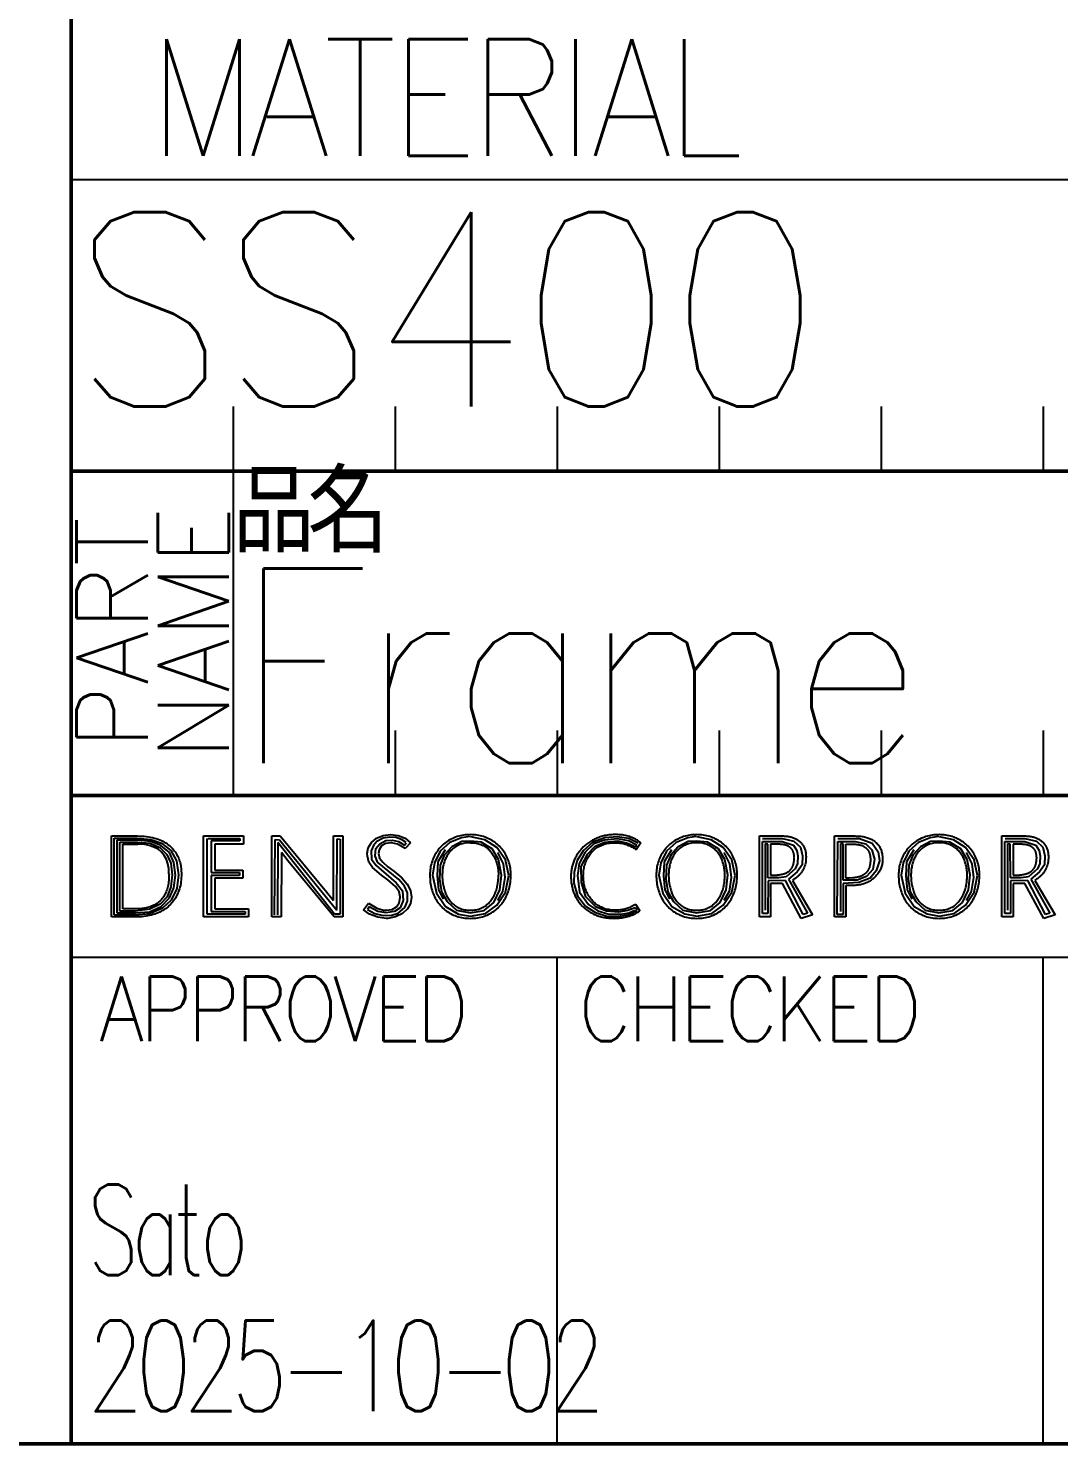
# Model space of a CAD drawing. Header units: millimetres. Extents: x -1556 to 1738, y -901 to 1368.
# Drawn here: x 1022.7 to 1149.9, y -864 to -689.3 of the extents above; entities that cross this region are included whole.
import ezdxf

# ---------------------------------------------------------------- set-up
doc = ezdxf.new("R2010")
doc.units = ezdxf.units.MM
doc.header["$LTSCALE"] = 1.453415
doc.layers.add('NoLayerName_002', color=7, linetype='Continuous')
doc.layers.add('※200以降使用不可', color=7, linetype='Continuous')
doc.styles.get("Standard").update_dxf_attribs({"font": 'txt', "bigfont": 'extfont2'})

# ---------------------------------------------------------------- blocks, each defined once
blk = doc.blocks.new('JZB_0001')
at = {"layer": '※200以降使用不可', "color": 30, "linetype": 'Continuous', "lineweight": 50}
for p, q in [((646, 76.288), (646, 9.288)), ((646, 39.288), (821, 39.288)), ((646, 29.288), (821, 29.288)), ((25, 9.288), (821, 9.288))]:
    blk.add_line(p, q, dxfattribs=at)
at = {"layer": '※200以降使用不可', "color": 30, "linetype": 'Continuous', "lineweight": 25}
for p, q in [((646, 48.288), (821, 48.288)), ((650.999, 41.288), (650.999, 39.288)), ((655.999, 41.288), (655.999, 39.288)), ((660.999, 41.288), (660.999, 39.288)), ((665.999, 41.288), (665.999, 39.288)), ((670.999, 41.288), (670.999, 39.288)), ((675.999, 41.288), (675.999, 39.288)), ((650.999, 39.288), (650.999, 29.288)), ((655.999, 31.288), (655.999, 29.288)), ((660.999, 31.288), (660.999, 29.288)), ((665.999, 31.288), (665.999, 29.288)), ((670.999, 31.288), (670.999, 29.288)), ((675.999, 31.288), (675.999, 29.288)), ((720.999, 24.288), (645.999, 24.288)), ((660.999, 9.288), (660.999, 24.288)), ((675.999, 9.288), (675.999, 24.288))]:
    blk.add_line(p, q, dxfattribs=at)
at = {"layer": '※200以降使用不可', "color": 1, "linetype": 'Continuous', "lineweight": 25}
for p, q in [((647.25, 28.038), (648.05, 28.038)), ((647.25, 25.538), (647.25, 28.038)), ((647.328, 25.606), (647.327, 27.975)), ((647.336, 27.971), (648.044, 27.969)), ((648.044, 27.969), (648.464, 27.929)), ((650.092, 25.538), (650.092, 28.038)), ((650.092, 28.038), (651.324, 28.038)), ((650.205, 25.623), (650.204, 27.963)), ((650.227, 27.961), (651.21, 27.963)), ((651.21, 27.963), (651.21, 27.884)), ((651.324, 28.038), (651.324, 27.788)), ((652.199, 28.038), (652.456, 28.038)), ((652.199, 25.538), (652.199, 28.038)), ((652.456, 28.038), (653.888, 26.317)), ((654.095, 26.045), (654.102, 28.038)), ((654.102, 28.038), (654.388, 28.038)), ((654.201, 25.751), (654.214, 27.95)), ((654.214, 27.95), (654.302, 27.942)), ((654.388, 28.038), (654.388, 25.538)), ((655.269, 27.833), (655.427, 27.966)), ((655.427, 27.966), (655.633, 28.053)), ((655.628, 27.975), (655.441, 27.865)), ((655.822, 28.004), (655.628, 27.975)), ((655.633, 28.053), (655.854, 28.081)), ((656.018, 27.987), (655.822, 28.004)), ((655.854, 28.081), (656.098, 28.051)), ((656.194, 27.93), (656.018, 27.987)), ((656.098, 28.051), (656.307, 27.966)), ((656.307, 27.966), (656.471, 27.831)), ((658.049, 27.981), (657.687, 27.835)), ((658.319, 28.019), (658.049, 27.981)), ((658.768, 27.919), (658.339, 28.012)), ((662.467, 27.976), (662.105, 27.848)), ((662.861, 27.953), (662.461, 27.91)), ((662.857, 28.012), (662.467, 27.976)), ((663.216, 27.959), (662.857, 28.012)), ((663.2, 27.883), (662.861, 27.953)), ((663.504, 27.815), (663.216, 27.959)), ((665.034, 27.981), (664.671, 27.836)), ((665.304, 28.019), (665.034, 27.981)), ((665.753, 27.919), (665.324, 28.012)), ((667.241, 25.538), (667.241, 28.039)), ((667.241, 28.039), (667.955, 28.039)), ((667.341, 27.956), (667.955, 27.956)), ((667.955, 27.956), (668.308, 27.88)), ((669.556, 28.038), (670.186, 28.038)), ((669.556, 25.539), (669.556, 28.038)), ((669.659, 27.955), (670.326, 27.964)), ((670.326, 27.964), (670.72, 27.82)), ((672.511, 27.981), (672.149, 27.836)), ((672.781, 28.019), (672.511, 27.981)), ((673.23, 27.919), (672.801, 28.012)), ((674.72, 28.039), (675.434, 28.039)), ((674.72, 25.538), (674.72, 28.039)), ((674.82, 27.956), (675.434, 27.956)), ((675.434, 27.956), (675.788, 27.88)), ((647.414, 27.908), (647.413, 25.668)), ((648.065, 27.913), (647.414, 27.913)), ((647.503, 25.719), (647.503, 27.844)), ((647.506, 27.844), (648.055, 27.844)), ((647.596, 27.788), (648.057, 27.788)), ((647.596, 25.788), (647.596, 27.788)), ((648.239, 27.782), (648.051, 27.788)), ((648.055, 27.844), (648.446, 27.811)), ((648.465, 27.87), (648.065, 27.913)), ((648.416, 27.742), (648.239, 27.782)), ((648.558, 27.697), (648.416, 27.742)), ((648.446, 27.811), (648.742, 27.683)), ((648.464, 27.929), (648.796, 27.818)), ((648.775, 27.748), (648.465, 27.87)), ((648.687, 27.628), (648.558, 27.697)), ((648.788, 27.542), (648.687, 27.628)), ((648.742, 27.683), (648.959, 27.464)), ((649.034, 27.523), (648.775, 27.748)), ((648.875, 27.44), (648.788, 27.542)), ((648.796, 27.818), (649.079, 27.588)), ((649.168, 27.222), (649.034, 27.523)), ((649.079, 27.588), (649.25, 27.273)), ((651.21, 27.884), (650.322, 27.883)), ((650.322, 27.883), (650.322, 26.909)), ((650.438, 27.788), (650.438, 26.981)), ((651.324, 27.788), (650.438, 27.788)), ((652.278, 25.607), (652.302, 27.924)), ((652.302, 27.924), (652.434, 27.914)), ((652.381, 27.835), (652.376, 25.602)), ((654.129, 25.624), (652.381, 27.835)), ((652.434, 27.914), (654.201, 25.751)), ((652.492, 27.527), (652.485, 25.538)), ((652.696, 27.262), (652.492, 27.527)), ((654.302, 27.942), (654.307, 25.621)), ((655.14, 27.492), (655.172, 27.67)), ((655.172, 27.67), (655.269, 27.833)), ((655.333, 27.742), (655.261, 27.576)), ((655.261, 27.576), (655.276, 27.322)), ((655.441, 27.865), (655.333, 27.742)), ((655.382, 27.425), (655.402, 27.655)), ((655.402, 27.655), (655.525, 27.796)), ((655.506, 27.611), (655.486, 27.492)), ((655.582, 27.729), (655.506, 27.611)), ((655.525, 27.796), (655.717, 27.893)), ((655.709, 27.805), (655.582, 27.729)), ((655.875, 27.831), (655.709, 27.805)), ((655.717, 27.893), (655.921, 27.904)), ((655.892, 27.831), (655.875, 27.831)), ((656.076, 27.787), (655.892, 27.831)), ((655.921, 27.904), (656.103, 27.866)), ((656.308, 27.652), (656.076, 27.787)), ((656.103, 27.866), (656.29, 27.754)), ((656.34, 27.832), (656.194, 27.93)), ((656.29, 27.754), (656.344, 27.827)), ((656.472, 27.831), (656.308, 27.652)), ((657.393, 27.574), (657.219, 27.208)), ((657.541, 27.607), (657.317, 27.24)), ((657.687, 27.835), (657.393, 27.574)), ((657.746, 27.703), (657.518, 27.448)), ((658.061, 27.864), (657.746, 27.703)), ((658.317, 27.881), (658.061, 27.864)), ((658.653, 27.842), (658.319, 27.881)), ((658.99, 27.636), (658.653, 27.842)), ((659.142, 27.685), (658.768, 27.919)), ((659.188, 27.315), (658.99, 27.636)), ((659.408, 27.301), (659.142, 27.685)), ((659.156, 27.528), (659.334, 27.174)), ((661.798, 27.583), (661.618, 27.278)), ((661.869, 27.54), (661.68, 27.189)), ((662.105, 27.848), (661.798, 27.583)), ((662.134, 27.8), (661.869, 27.54)), ((661.949, 27.487), (662.17, 27.722)), ((662.461, 27.91), (662.134, 27.8)), ((662.17, 27.722), (662.475, 27.842)), ((662.475, 27.842), (662.875, 27.888)), ((662.875, 27.888), (663.171, 27.82)), ((663.171, 27.82), (663.427, 27.698)), ((663.461, 27.753), (663.2, 27.883)), ((663.427, 27.698), (663.461, 27.753)), ((663.585, 27.828), (663.442, 27.613)), ((664.378, 27.574), (664.204, 27.208)), ((664.526, 27.607), (664.302, 27.24)), ((664.671, 27.836), (664.378, 27.574)), ((664.731, 27.703), (664.503, 27.449)), ((665.046, 27.865), (664.731, 27.703)), ((665.302, 27.881), (665.046, 27.865)), ((665.638, 27.842), (665.304, 27.881)), ((665.975, 27.636), (665.638, 27.842)), ((666.127, 27.686), (665.753, 27.919)), ((666.173, 27.315), (665.975, 27.636)), ((666.393, 27.301), (666.127, 27.686)), ((666.141, 27.528), (666.319, 27.175)), ((667.332, 27.863), (667.947, 27.87)), ((667.333, 25.643), (667.332, 27.863)), ((667.416, 27.791), (667.416, 25.751)), ((667.502, 27.784), (667.416, 27.791)), ((667.505, 26.747), (667.502, 27.784)), ((667.587, 27.788), (667.587, 26.824)), ((667.884, 27.788), (667.587, 27.788)), ((667.947, 27.87), (668.292, 27.758)), ((668.292, 27.758), (668.393, 27.592)), ((668.308, 27.88), (668.512, 27.691)), ((668.393, 27.592), (668.428, 27.425)), ((668.512, 27.691), (668.569, 27.43)), ((669.641, 25.613), (669.661, 27.872)), ((669.661, 27.872), (670.195, 27.867)), ((669.744, 27.8), (669.745, 25.706)), ((669.827, 27.793), (669.744, 27.8)), ((669.827, 26.672), (669.827, 27.793)), ((669.903, 27.788), (670.143, 27.788)), ((669.903, 26.739), (669.903, 27.788)), ((670.195, 27.867), (670.522, 27.791)), ((670.522, 27.791), (670.713, 27.607)), ((670.713, 27.607), (670.79, 27.324)), ((670.72, 27.82), (670.907, 27.545)), ((670.907, 27.545), (670.95, 27.272)), ((671.855, 27.574), (671.681, 27.208)), ((672.003, 27.607), (671.779, 27.24)), ((672.149, 27.836), (671.855, 27.574)), ((672.208, 27.703), (671.98, 27.449)), ((672.523, 27.865), (672.208, 27.703)), ((672.779, 27.881), (672.523, 27.865)), ((673.116, 27.842), (672.781, 27.881)), ((673.452, 27.636), (673.116, 27.842)), ((673.604, 27.686), (673.23, 27.919)), ((673.65, 27.315), (673.452, 27.636)), ((673.87, 27.301), (673.604, 27.686)), ((673.618, 27.528), (673.797, 27.175)), ((674.811, 27.863), (675.427, 27.87)), ((674.812, 25.643), (674.811, 27.863)), ((674.895, 27.791), (674.895, 25.751)), ((674.981, 27.784), (674.895, 27.791)), ((674.984, 26.747), (674.981, 27.784)), ((675.067, 27.788), (675.067, 26.824)), ((675.363, 27.788), (675.067, 27.788)), ((675.427, 27.87), (675.771, 27.758)), ((675.771, 27.758), (675.873, 27.592)), ((675.788, 27.88), (675.991, 27.691)), ((675.873, 27.592), (675.908, 27.425)), ((675.991, 27.691), (676.048, 27.43)), ((648.945, 27.315), (648.875, 27.44)), ((648.988, 27.182), (648.945, 27.315)), ((648.959, 27.464), (649.077, 27.202)), ((649.015, 27.026), (648.988, 27.182)), ((649.077, 27.202), (649.125, 26.834)), ((649.225, 26.824), (649.168, 27.222)), ((649.25, 27.273), (649.32, 26.835)), ((654.117, 25.538), (652.696, 27.262)), ((655.144, 27.415), (655.14, 27.492)), ((655.191, 27.232), (655.144, 27.415)), ((655.303, 27.06), (655.191, 27.232)), ((655.276, 27.322), (655.416, 27.122)), ((655.457, 27.225), (655.382, 27.425)), ((655.416, 27.122), (656.035, 26.591)), ((656.112, 26.69), (655.457, 27.225)), ((655.486, 27.492), (655.519, 27.357)), ((655.519, 27.357), (655.617, 27.226)), ((655.617, 27.226), (655.776, 27.087)), ((655.776, 27.087), (655.961, 26.949)), ((657.219, 27.208), (657.154, 26.825)), ((657.317, 27.24), (657.293, 26.807)), ((657.391, 27.141), (657.371, 26.703)), ((657.518, 27.448), (657.391, 27.141)), ((659.284, 26.833), (659.188, 27.315)), ((659.334, 27.174), (659.381, 26.758)), ((659.509, 26.819), (659.408, 27.301)), ((661.618, 27.278), (661.528, 26.916)), ((661.68, 27.189), (661.627, 26.82)), ((661.744, 27.094), (661.949, 27.487)), ((661.749, 26.602), (661.744, 27.094)), ((664.204, 27.208), (664.139, 26.825)), ((664.302, 27.24), (664.278, 26.807)), ((664.376, 27.141), (664.356, 26.704)), ((664.503, 27.449), (664.376, 27.141)), ((666.269, 26.834), (666.173, 27.315)), ((666.319, 27.175), (666.366, 26.759)), ((666.493, 26.819), (666.393, 27.301)), ((668.418, 27.19), (668.345, 27.021)), ((668.563, 27.149), (668.402, 26.933)), ((668.428, 27.425), (668.418, 27.19)), ((668.569, 27.43), (668.563, 27.149)), ((670.79, 27.324), (670.738, 26.999)), ((670.95, 27.272), (670.845, 26.96)), ((671.681, 27.208), (671.616, 26.825)), ((671.779, 27.24), (671.755, 26.807)), ((671.854, 27.141), (671.834, 26.704)), ((671.98, 27.449), (671.854, 27.141)), ((673.747, 26.834), (673.65, 27.315)), ((673.797, 27.175), (673.843, 26.759)), ((673.971, 26.819), (673.87, 27.301)), ((675.898, 27.19), (675.824, 27.021)), ((676.042, 27.149), (675.881, 26.933)), ((675.908, 27.425), (675.898, 27.19)), ((676.048, 27.43), (676.042, 27.149)), ((649.021, 26.869), (649.015, 27.026)), ((649.125, 26.834), (649.079, 26.469)), ((649.172, 26.442), (649.225, 26.824)), ((649.32, 26.835), (649.267, 26.42)), ((650.322, 26.909), (651.201, 26.911)), ((650.323, 26.821), (650.326, 25.712)), ((651.201, 26.821), (650.323, 26.821)), ((650.438, 26.981), (651.306, 26.981)), ((650.438, 26.731), (650.438, 25.788)), ((651.306, 26.731), (650.438, 26.731)), ((651.201, 26.911), (651.201, 26.821)), ((651.306, 26.981), (651.306, 26.731)), ((655.579, 26.824), (655.303, 27.06)), ((655.778, 26.684), (655.579, 26.824)), ((656.015, 26.481), (655.778, 26.684)), ((655.961, 26.949), (656.207, 26.748)), ((656.285, 26.491), (656.112, 26.69)), ((656.207, 26.748), (656.376, 26.554)), ((657.154, 26.825), (657.273, 26.274)), ((657.293, 26.807), (657.335, 26.374)), ((657.371, 26.703), (657.435, 26.318)), ((659.229, 26.374), (659.284, 26.833)), ((659.381, 26.758), (659.318, 26.329)), ((659.402, 26.3), (659.509, 26.819)), ((661.528, 26.916), (661.518, 26.581)), ((661.627, 26.82), (661.694, 26.301)), ((664.139, 26.825), (664.258, 26.274)), ((664.278, 26.807), (664.32, 26.374)), ((664.356, 26.704), (664.42, 26.319)), ((666.214, 26.374), (666.269, 26.834)), ((666.366, 26.759), (666.303, 26.329)), ((666.387, 26.3), (666.493, 26.819)), ((667.837, 26.743), (667.505, 26.747)), ((667.509, 26.654), (667.506, 25.642)), ((668.041, 26.663), (667.509, 26.654)), ((667.587, 26.824), (667.784, 26.824)), ((667.838, 26.743), (667.837, 26.743)), ((668.063, 26.781), (667.838, 26.743)), ((668.589, 25.612), (668.041, 26.663)), ((668.345, 27.021), (668.063, 26.781)), ((668.402, 26.933), (668.138, 26.708)), ((668.138, 26.708), (668.724, 25.661)), ((668.262, 26.667), (668.884, 25.603)), ((670.261, 26.679), (669.827, 26.672)), ((670.007, 26.738), (669.903, 26.739)), ((670.122, 26.742), (670.007, 26.738)), ((670.548, 26.786), (670.261, 26.679)), ((670.657, 26.739), (670.306, 26.601)), ((670.738, 26.999), (670.548, 26.786)), ((670.845, 26.96), (670.657, 26.739)), ((671.616, 26.825), (671.735, 26.274)), ((671.755, 26.807), (671.797, 26.374)), ((671.834, 26.704), (671.897, 26.319)), ((673.692, 26.374), (673.747, 26.834)), ((673.843, 26.759), (673.78, 26.329)), ((673.864, 26.3), (673.971, 26.819)), ((675.316, 26.743), (674.984, 26.747)), ((674.988, 26.654), (674.985, 25.642)), ((675.52, 26.663), (674.988, 26.654)), ((675.067, 26.824), (675.263, 26.824)), ((675.317, 26.743), (675.316, 26.743)), ((675.542, 26.781), (675.317, 26.743)), ((676.068, 25.612), (675.52, 26.663)), ((675.824, 27.021), (675.542, 26.781)), ((675.881, 26.933), (675.617, 26.708)), ((675.617, 26.708), (676.203, 25.661)), ((675.742, 26.667), (676.363, 25.603)), ((649.079, 26.469), (648.962, 26.163)), ((649.037, 26.13), (649.172, 26.442)), ((649.267, 26.42), (649.086, 26.053)), ((653.888, 26.317), (654.095, 26.045)), ((656.124, 26.315), (656.015, 26.481)), ((656.035, 26.591), (656.226, 26.349)), ((656.158, 26.156), (656.124, 26.315)), ((656.226, 26.349), (656.25, 26.046)), ((656.38, 26.28), (656.285, 26.491)), ((656.376, 26.554), (656.473, 26.356)), ((656.378, 26.029), (656.38, 26.28)), ((656.473, 26.356), (656.504, 26.149)), ((657.273, 26.274), (657.553, 25.861)), ((657.335, 26.374), (657.481, 26.088)), ((657.435, 26.318), (657.608, 26.017)), ((659.047, 25.984), (659.229, 26.374)), ((659.138, 25.904), (659.402, 26.3)), ((659.318, 26.329), (659.155, 26.046)), ((661.518, 26.581), (661.628, 26.191)), ((661.694, 26.301), (661.963, 25.922)), ((661.884, 26.157), (661.749, 26.602)), ((664.258, 26.274), (664.538, 25.861)), ((664.32, 26.374), (664.466, 26.088)), ((664.42, 26.319), (664.593, 26.018)), ((666.032, 25.984), (666.214, 26.374)), ((666.123, 25.904), (666.387, 26.3)), ((666.303, 26.329), (666.14, 26.047)), ((667.587, 26.574), (667.587, 25.538)), ((667.955, 26.574), (667.587, 26.574)), ((668.534, 25.496), (667.955, 26.574)), ((670.306, 26.601), (669.829, 26.572)), ((669.829, 26.572), (669.829, 25.616)), ((669.903, 26.511), (669.903, 25.539)), ((670.007, 26.509), (669.903, 26.511)), ((670.118, 26.509), (670.007, 26.509)), ((671.735, 26.274), (672.015, 25.861)), ((671.797, 26.374), (671.943, 26.088)), ((671.897, 26.319), (672.07, 26.018)), ((673.509, 25.984), (673.692, 26.374)), ((673.6, 25.904), (673.864, 26.3)), ((673.78, 26.329), (673.617, 26.047)), ((675.067, 26.574), (675.067, 25.538)), ((675.434, 26.574), (675.067, 26.574)), ((676.013, 25.496), (675.434, 26.574)), ((647.982, 25.788), (647.596, 25.788)), ((648.432, 25.777), (647.99, 25.722)), ((648.422, 25.702), (648.784, 25.863)), ((648.824, 25.814), (648.429, 25.637)), ((648.746, 25.93), (648.432, 25.777)), ((648.962, 26.163), (648.746, 25.93)), ((648.784, 25.863), (649.037, 26.13)), ((649.086, 26.053), (648.824, 25.814)), ((650.438, 25.788), (651.478, 25.788)), ((651.478, 25.788), (651.478, 25.538)), ((655.025, 25.756), (655.179, 25.963)), ((655.198, 25.85), (655.146, 25.774)), ((655.146, 25.774), (655.372, 25.643)), ((655.179, 25.963), (655.437, 25.806)), ((655.462, 25.707), (655.198, 25.85)), ((655.437, 25.806), (655.638, 25.75)), ((655.722, 25.745), (655.906, 25.774)), ((655.906, 25.774), (656.041, 25.854)), ((656.151, 25.823), (655.977, 25.708)), ((656.041, 25.854), (656.125, 25.977)), ((656.099, 25.654), (656.295, 25.83)), ((656.125, 25.977), (656.157, 26.137)), ((656.25, 26.046), (656.151, 25.823)), ((656.157, 26.137), (656.158, 26.156)), ((656.379, 25.785), (656.223, 25.641)), ((656.295, 25.83), (656.378, 26.029)), ((656.473, 25.958), (656.379, 25.785)), ((656.504, 26.149), (656.473, 25.958)), ((657.553, 25.861), (657.951, 25.63)), ((657.608, 26.017), (657.898, 25.748)), ((658.744, 25.738), (659.047, 25.984)), ((658.789, 25.646), (659.138, 25.904)), ((661.628, 26.191), (661.873, 25.872)), ((661.873, 25.872), (662.18, 25.677)), ((662.204, 25.844), (661.884, 26.157)), ((661.963, 25.922), (662.252, 25.731)), ((662.522, 25.714), (662.204, 25.844)), ((663.407, 25.825), (663.178, 25.734)), ((663.466, 25.748), (663.407, 25.825)), ((663.42, 25.931), (663.556, 25.724)), ((664.538, 25.861), (664.936, 25.631)), ((664.593, 26.018), (664.883, 25.748)), ((665.728, 25.738), (666.032, 25.984)), ((665.774, 25.647), (666.123, 25.904)), ((672.015, 25.861), (672.413, 25.631)), ((672.07, 26.018), (672.36, 25.748)), ((673.206, 25.738), (673.509, 25.984)), ((673.251, 25.647), (673.6, 25.904)), ((647.993, 25.538), (647.25, 25.538)), ((648.003, 25.594), (647.328, 25.606)), ((647.413, 25.668), (647.993, 25.665)), ((647.99, 25.722), (647.503, 25.719)), ((647.993, 25.665), (648.422, 25.702)), ((648.429, 25.637), (648.003, 25.594)), ((651.478, 25.538), (650.092, 25.538)), ((651.375, 25.622), (650.205, 25.623)), ((650.326, 25.712), (651.372, 25.71)), ((651.372, 25.71), (651.375, 25.622)), ((652.485, 25.538), (652.199, 25.538)), ((652.376, 25.602), (652.37, 25.601)), ((654.388, 25.538), (654.117, 25.538)), ((654.307, 25.621), (654.129, 25.624)), ((655.213, 25.621), (655.027, 25.755)), ((655.464, 25.528), (655.213, 25.621)), ((655.372, 25.643), (655.636, 25.58)), ((655.714, 25.664), (655.462, 25.707)), ((655.729, 25.495), (655.464, 25.528)), ((655.636, 25.58), (655.896, 25.591)), ((655.638, 25.75), (655.722, 25.745)), ((655.977, 25.708), (655.714, 25.664)), ((655.771, 25.496), (655.729, 25.495)), ((656.013, 25.54), (655.771, 25.496)), ((655.896, 25.591), (656.099, 25.654)), ((656.223, 25.641), (656.013, 25.54)), ((657.898, 25.748), (658.312, 25.665)), ((657.951, 25.63), (658.323, 25.56)), ((658.312, 25.665), (658.744, 25.738)), ((658.323, 25.56), (658.789, 25.646)), ((662.18, 25.677), (662.564, 25.558)), ((662.252, 25.731), (662.591, 25.627)), ((662.891, 25.682), (662.522, 25.714)), ((662.564, 25.558), (662.896, 25.549)), ((662.591, 25.627), (662.96, 25.622)), ((663.178, 25.734), (662.891, 25.682)), ((662.896, 25.549), (663.23, 25.611)), ((662.96, 25.622), (663.217, 25.668)), ((663.217, 25.668), (663.393, 25.753)), ((663.23, 25.611), (663.466, 25.748)), ((664.883, 25.748), (665.297, 25.665)), ((664.936, 25.631), (665.307, 25.56)), ((665.297, 25.665), (665.728, 25.738)), ((665.307, 25.56), (665.774, 25.647)), ((667.587, 25.538), (667.241, 25.538)), ((667.506, 25.642), (667.333, 25.643)), ((668.884, 25.603), (668.534, 25.496)), ((668.724, 25.661), (668.589, 25.612)), ((669.903, 25.539), (669.556, 25.539)), ((669.829, 25.616), (669.641, 25.613)), ((672.36, 25.748), (672.775, 25.665)), ((672.413, 25.631), (672.785, 25.56)), ((672.775, 25.665), (673.206, 25.738)), ((672.785, 25.56), (673.251, 25.647)), ((675.067, 25.538), (674.72, 25.538)), ((674.985, 25.642), (674.812, 25.643)), ((676.363, 25.603), (676.013, 25.496)), ((676.203, 25.661), (676.068, 25.612))]:
    blk.add_line(p, q, dxfattribs=at)
for points, knots in [([(648.05, 28.038), (648.144, 28.033), (648.322, 28.031), (648.571, 27.981), (648.784, 27.906), (648.962, 27.805), (649.109, 27.682), (649.223, 27.54), (649.309, 27.384), (649.367, 27.216), (649.402, 27.042), (649.404, 26.923), (649.407, 26.863)], [0, 0, 0, 0, 0.283203, 0.532998, 0.755725, 0.957912, 1.145995, 1.325875, 1.502043, 1.677825, 1.854943, 2.033967, 2.033967, 2.033967, 2.033967]), ([(658.322, 28.081), (658.252, 28.076), (658.114, 28.073), (657.915, 28.023), (657.733, 27.949), (657.568, 27.847), (657.423, 27.722), (657.3, 27.576), (657.201, 27.411), (657.128, 27.23), (657.08, 27.035), (657.077, 26.899), (657.072, 26.831)], [0, 0, 0, 0, 0.210884, 0.413118, 0.609107, 0.801114, 0.991113, 1.180849, 1.371965, 1.566042, 1.764994, 1.970649, 1.970649, 1.970649, 1.970649]), ([(659.572, 26.831), (659.567, 26.899), (659.564, 27.035), (659.516, 27.23), (659.443, 27.411), (659.344, 27.576), (659.221, 27.722), (659.076, 27.847), (658.911, 27.949), (658.729, 28.023), (658.53, 28.073), (658.392, 28.076), (658.322, 28.081)], [0, 0, 0, 0, 0.205655, 0.404607, 0.598684, 0.7898, 0.979536, 1.169536, 1.361542, 1.557603, 1.759762, 1.970723, 1.970723, 1.970723, 1.970723]), ([(662.813, 28.081), (662.755, 28.079), (662.642, 28.077), (662.478, 28.051), (662.326, 28.011), (662.184, 27.957), (662.055, 27.891), (661.936, 27.813), (661.83, 27.724), (661.736, 27.627), (661.653, 27.522), (661.583, 27.41), (661.526, 27.293), (661.48, 27.172), (661.448, 27.048), (661.427, 26.922), (661.426, 26.838), (661.424, 26.796)], [0, 0, 0, 0, 0.174103, 0.338936, 0.495965, 0.646604, 0.791913, 0.933007, 1.070863, 1.206069, 1.339222, 1.470706, 1.60092, 1.72986, 1.857802, 1.984731, 2.110939, 2.110939, 2.110939, 2.110939]), ([(663.585, 27.828), (663.567, 27.841), (663.532, 27.868), (663.475, 27.905), (663.412, 27.941), (663.344, 27.974), (663.27, 28.004), (663.191, 28.031), (663.105, 28.053), (663.013, 28.069), (662.915, 28.08), (662.848, 28.08), (662.813, 28.081)], [0, 0, 0, 0, 0.0644385, 0.1327397, 0.2048236, 0.2806157, 0.3602652, 0.4440733, 0.5322045, 0.6251909, 0.7233908, 0.8273802, 0.8273802, 0.8273802, 0.8273802]), ([(665.307, 28.081), (665.237, 28.076), (665.098, 28.073), (664.9, 28.024), (664.718, 27.949), (664.553, 27.847), (664.408, 27.722), (664.285, 27.576), (664.185, 27.411), (664.113, 27.23), (664.065, 27.035), (664.062, 26.9), (664.057, 26.831)], [0, 0, 0, 0, 0.210961, 0.41312, 0.609181, 0.801187, 0.991187, 1.180923, 1.372039, 1.566115, 1.765068, 1.970723, 1.970723, 1.970723, 1.970723]), ([(666.557, 26.831), (666.552, 26.9), (666.549, 27.035), (666.501, 27.23), (666.428, 27.411), (666.329, 27.576), (666.206, 27.722), (666.061, 27.847), (665.896, 27.949), (665.714, 28.024), (665.515, 28.073), (665.377, 28.076), (665.307, 28.081)], [0, 0, 0, 0, 0.205655, 0.404607, 0.598655, 0.789771, 0.979507, 1.169506, 1.361513, 1.557574, 1.759732, 1.970616, 1.970616, 1.970616, 1.970616]), ([(667.955, 28.039), (667.995, 28.037), (668.073, 28.036), (668.186, 28.016), (668.291, 27.984), (668.387, 27.94), (668.472, 27.882), (668.545, 27.811), (668.604, 27.726), (668.648, 27.627), (668.676, 27.516), (668.677, 27.437), (668.68, 27.396)], [0, 0, 0, 0, 0.119457, 0.23359, 0.342745, 0.447632, 0.549517, 0.650214, 0.752158, 0.857975, 0.971087, 1.094682, 1.094682, 1.094682, 1.094682]), ([(670.186, 28.038), (670.237, 28.036), (670.336, 28.035), (670.476, 28.013), (670.603, 27.978), (670.716, 27.928), (670.815, 27.863), (670.897, 27.782), (670.962, 27.686), (671.008, 27.575), (671.038, 27.45), (671.039, 27.361), (671.042, 27.315)], [0, 0, 0, 0, 0.152957, 0.294427, 0.42551, 0.547882, 0.664044, 0.777134, 0.890848, 1.009199, 1.136064, 1.274848, 1.274848, 1.274848, 1.274848]), ([(672.784, 28.081), (672.714, 28.076), (672.576, 28.073), (672.377, 28.024), (672.195, 27.949), (672.03, 27.847), (671.885, 27.722), (671.762, 27.576), (671.663, 27.411), (671.59, 27.23), (671.542, 27.035), (671.539, 26.9), (671.534, 26.831)], [0, 0, 0, 0, 0.210884, 0.413118, 0.609107, 0.801114, 0.991113, 1.180899, 1.371975, 1.566081, 1.765033, 1.970688, 1.970688, 1.970688, 1.970688]), ([(674.034, 26.831), (674.029, 26.9), (674.026, 27.035), (673.978, 27.23), (673.906, 27.411), (673.806, 27.576), (673.683, 27.722), (673.538, 27.847), (673.373, 27.949), (673.191, 28.024), (672.992, 28.073), (672.854, 28.076), (672.784, 28.081)], [0, 0, 0, 0, 0.205655, 0.404607, 0.598684, 0.7898, 0.979536, 1.169536, 1.361608, 1.557597, 1.759756, 1.970717, 1.970717, 1.970717, 1.970717]), ([(675.434, 28.039), (675.474, 28.037), (675.552, 28.036), (675.665, 28.016), (675.77, 27.984), (675.866, 27.94), (675.951, 27.882), (676.024, 27.811), (676.083, 27.726), (676.127, 27.627), (676.155, 27.516), (676.156, 27.437), (676.159, 27.396)], [0, 0, 0, 0, 0.11938, 0.233513, 0.342667, 0.447554, 0.54944, 0.650137, 0.75208, 0.85793, 0.971023, 1.094617, 1.094617, 1.094617, 1.094617]), ([(658.322, 27.831), (658.264, 27.826), (658.152, 27.824), (657.996, 27.777), (657.861, 27.708), (657.747, 27.617), (657.653, 27.509), (657.578, 27.386), (657.522, 27.254), (657.483, 27.115), (657.458, 26.974), (657.457, 26.878), (657.454, 26.831)], [0, 0, 0, 0, 0.175108, 0.334338, 0.483398, 0.627227, 0.769344, 0.911865, 1.05538, 1.199632, 1.343474, 1.485381, 1.485381, 1.485381, 1.485381]), ([(658.322, 27.831), (658.38, 27.826), (658.492, 27.824), (658.648, 27.777), (658.783, 27.708), (658.897, 27.617), (658.991, 27.509), (659.065, 27.386), (659.122, 27.254), (659.161, 27.115), (659.186, 26.974), (659.187, 26.878), (659.19, 26.831)], [0, 0, 0, 0, 0.175108, 0.334338, 0.483398, 0.627227, 0.769344, 0.911865, 1.05538, 1.199653, 1.343496, 1.485479, 1.485479, 1.485479, 1.485479]), ([(661.806, 26.803), (661.81, 26.86), (661.811, 26.972), (661.845, 27.134), (661.897, 27.283), (661.97, 27.419), (662.062, 27.539), (662.174, 27.642), (662.303, 27.725), (662.45, 27.785), (662.614, 27.825), (662.729, 27.827), (662.788, 27.831)], [0, 0, 0, 0, 0.17152, 0.335462, 0.492998, 0.645893, 0.795923, 0.945557, 1.097497, 1.25495, 1.421016, 1.599178, 1.599178, 1.599178, 1.599178]), ([(662.788, 27.831), (662.815, 27.83), (662.869, 27.829), (662.948, 27.819), (663.025, 27.803), (663.1, 27.783), (663.171, 27.76), (663.237, 27.733), (663.298, 27.704), (663.353, 27.675), (663.401, 27.645), (663.429, 27.623), (663.442, 27.613)], [0, 0, 0, 0, 0.0802732, 0.1601591, 0.2392402, 0.3166397, 0.3918142, 0.4636831, 0.531376, 0.5939506, 0.6505223, 0.7000216, 0.7000216, 0.7000216, 0.7000216]), ([(665.307, 27.831), (665.249, 27.826), (665.137, 27.824), (664.981, 27.778), (664.846, 27.709), (664.732, 27.618), (664.638, 27.509), (664.563, 27.387), (664.507, 27.254), (664.468, 27.116), (664.443, 26.974), (664.442, 26.878), (664.439, 26.831)], [0, 0, 0, 0, 0.175115, 0.334324, 0.483384, 0.627321, 0.769438, 0.911959, 1.055475, 1.199726, 1.343569, 1.485475, 1.485475, 1.485475, 1.485475]), ([(666.175, 26.831), (666.172, 26.878), (666.171, 26.974), (666.146, 27.116), (666.107, 27.254), (666.05, 27.387), (665.976, 27.509), (665.882, 27.617), (665.768, 27.709), (665.633, 27.778), (665.477, 27.824), (665.365, 27.826), (665.307, 27.831)], [0, 0, 0, 0, 0.141906, 0.285749, 0.43, 0.573516, 0.716037, 0.858154, 1.002031, 1.15116, 1.310294, 1.485409, 1.485409, 1.485409, 1.485409]), ([(667.884, 27.789), (667.891, 27.788), (667.906, 27.787), (667.928, 27.785), (667.95, 27.783), (667.972, 27.78), (667.993, 27.777), (668.015, 27.773), (668.036, 27.768), (668.057, 27.762), (668.077, 27.755), (668.097, 27.747), (668.116, 27.738), (668.134, 27.727), (668.152, 27.716), (668.168, 27.703), (668.185, 27.69), (668.2, 27.676), (668.214, 27.66), (668.227, 27.644), (668.24, 27.628), (668.251, 27.609), (668.262, 27.588), (668.272, 27.565), (668.281, 27.541), (668.287, 27.517), (668.293, 27.492), (668.297, 27.467), (668.301, 27.441), (668.304, 27.416), (668.306, 27.39), (668.308, 27.372), (668.309, 27.364)], [0, 0, 0, 0, 0.0221829, 0.0442179, 0.0662053, 0.0881681, 0.1100513, 0.1318203, 0.1535334, 0.1751392, 0.1968457, 0.2185806, 0.2393233, 0.2600933, 0.2810461, 0.3020655, 0.3230985, 0.344059, 0.3649099, 0.3857345, 0.4063201, 0.4267421, 0.4519996, 0.4770526, 0.502122, 0.5273934, 0.5527575, 0.5783629, 0.604216, 0.6301523, 0.6562684, 0.6824466, 0.6824466, 0.6824466, 0.6824466]), ([(670.143, 27.788), (670.154, 27.787), (670.175, 27.785), (670.206, 27.783), (670.237, 27.78), (670.269, 27.776), (670.299, 27.772), (670.33, 27.766), (670.36, 27.759), (670.389, 27.75), (670.418, 27.739), (670.444, 27.727), (670.467, 27.714), (670.487, 27.701), (670.507, 27.686), (670.526, 27.671), (670.544, 27.654), (670.561, 27.637), (670.577, 27.618), (670.592, 27.599), (670.605, 27.578), (670.617, 27.557), (670.627, 27.535), (670.636, 27.511), (670.643, 27.487), (670.65, 27.463), (670.655, 27.438), (670.659, 27.413), (670.662, 27.388), (670.665, 27.362), (670.668, 27.337), (670.669, 27.32), (670.67, 27.311)], [0, 0, 0, 0, 0.0315697, 0.0630795, 0.0944823, 0.1257198, 0.1567843, 0.1876779, 0.2184157, 0.2490829, 0.2797934, 0.3107089, 0.3348381, 0.3591084, 0.3836058, 0.4081356, 0.4327252, 0.4571893, 0.4816197, 0.5059426, 0.5300363, 0.5539922, 0.5790461, 0.6039652, 0.6289365, 0.6540684, 0.6792425, 0.7046422, 0.7302434, 0.7559304, 0.7816529, 0.8075078, 0.8075078, 0.8075078, 0.8075078]), ([(672.784, 27.831), (672.726, 27.826), (672.614, 27.824), (672.458, 27.778), (672.323, 27.709), (672.209, 27.617), (672.115, 27.509), (672.041, 27.387), (671.984, 27.254), (671.945, 27.116), (671.92, 26.974), (671.919, 26.878), (671.916, 26.831)], [0, 0, 0, 0, 0.175115, 0.334324, 0.483384, 0.62726, 0.769378, 0.911899, 1.055414, 1.199666, 1.343508, 1.485414, 1.485414, 1.485414, 1.485414]), ([(673.652, 26.831), (673.649, 26.878), (673.648, 26.974), (673.623, 27.116), (673.584, 27.254), (673.528, 27.387), (673.453, 27.509), (673.359, 27.617), (673.245, 27.709), (673.11, 27.778), (672.954, 27.824), (672.842, 27.826), (672.784, 27.831)], [0, 0, 0, 0, 0.141906, 0.285749, 0.430022, 0.573537, 0.716058, 0.858175, 1.002052, 1.151112, 1.310321, 1.485436, 1.485436, 1.485436, 1.485436]), ([(675.363, 27.789), (675.37, 27.788), (675.385, 27.787), (675.407, 27.785), (675.429, 27.783), (675.451, 27.78), (675.472, 27.777), (675.494, 27.773), (675.515, 27.768), (675.536, 27.762), (675.556, 27.755), (675.576, 27.747), (675.595, 27.738), (675.613, 27.727), (675.631, 27.716), (675.648, 27.703), (675.664, 27.69), (675.679, 27.676), (675.693, 27.66), (675.706, 27.644), (675.719, 27.628), (675.73, 27.609), (675.741, 27.588), (675.751, 27.565), (675.76, 27.541), (675.766, 27.517), (675.772, 27.492), (675.776, 27.467), (675.78, 27.441), (675.783, 27.416), (675.786, 27.39), (675.787, 27.372), (675.788, 27.364)], [0, 0, 0, 0, 0.0221056, 0.0441407, 0.0662052, 0.088168, 0.1099744, 0.1317435, 0.1534566, 0.175137, 0.1967701, 0.2185767, 0.2392498, 0.2600874, 0.2810401, 0.3019972, 0.3230302, 0.3439907, 0.3648416, 0.3856662, 0.4062518, 0.4266737, 0.4519313, 0.4770149, 0.5020587, 0.5273301, 0.5526942, 0.5782996, 0.6041638, 0.6300909, 0.656215, 0.6823859, 0.6823859, 0.6823859, 0.6823859]), ([(668.309, 27.364), (668.308, 27.356), (668.307, 27.34), (668.305, 27.316), (668.303, 27.292), (668.301, 27.269), (668.298, 27.245), (668.294, 27.222), (668.29, 27.199), (668.285, 27.176), (668.279, 27.153), (668.271, 27.129), (668.262, 27.105), (668.251, 27.08), (668.238, 27.056), (668.225, 27.033), (668.21, 27.011), (668.193, 26.989), (668.176, 26.969), (668.157, 26.95), (668.138, 26.933), (668.115, 26.915), (668.088, 26.899), (668.058, 26.883), (668.027, 26.87), (667.994, 26.86), (667.96, 26.851), (667.926, 26.844), (667.891, 26.838), (667.856, 26.833), (667.82, 26.828), (667.796, 26.826), (667.784, 26.824)], [0, 0, 0, 0, 0.0238004, 0.0475234, 0.071356, 0.0950646, 0.1186725, 0.1423659, 0.1660359, 0.1896501, 0.2133568, 0.2372228, 0.2640297, 0.2909704, 0.3180634, 0.3451189, 0.3721158, 0.3989526, 0.4256717, 0.4521071, 0.4782577, 0.5041486, 0.538252, 0.5721416, 0.6061192, 0.6404079, 0.6750609, 0.7101691, 0.7456549, 0.7814567, 0.8174842, 0.8537062, 0.8537062, 0.8537062, 0.8537062]), ([(668.68, 27.396), (668.679, 27.36), (668.678, 27.292), (668.662, 27.195), (668.638, 27.106), (668.604, 27.025), (668.563, 26.95), (668.514, 26.883), (668.459, 26.822), (668.398, 26.765), (668.333, 26.713), (668.286, 26.683), (668.262, 26.667)], [0, 0, 0, 0, 0.1057687, 0.2036092, 0.2952871, 0.3823405, 0.4665405, 0.5491744, 0.6312977, 0.7137825, 0.7971694, 0.8818223, 0.8818223, 0.8818223, 0.8818223]), ([(671.042, 27.315), (671.039, 27.273), (671.037, 27.189), (671.003, 27.067), (670.952, 26.952), (670.881, 26.846), (670.793, 26.75), (670.687, 26.667), (670.565, 26.599), (670.429, 26.548), (670.278, 26.514), (670.173, 26.513), (670.118, 26.509)], [0, 0, 0, 0, 0.125716, 0.250571, 0.375903, 0.502778, 0.632258, 0.765637, 0.90395, 1.048713, 1.201658, 1.364607, 1.364607, 1.364607, 1.364607]), ([(670.67, 27.311), (670.669, 27.3), (670.667, 27.279), (670.664, 27.247), (670.661, 27.214), (670.657, 27.183), (670.652, 27.151), (670.645, 27.12), (670.638, 27.089), (670.628, 27.059), (670.617, 27.03), (670.604, 27.003), (670.59, 26.979), (670.575, 26.956), (670.559, 26.935), (670.541, 26.914), (670.522, 26.894), (670.503, 26.876), (670.482, 26.858), (670.46, 26.842), (670.437, 26.827), (670.413, 26.814), (670.387, 26.801), (670.359, 26.79), (670.331, 26.78), (670.302, 26.772), (670.272, 26.765), (670.243, 26.759), (670.213, 26.754), (670.183, 26.749), (670.152, 26.745), (670.132, 26.743), (670.122, 26.742)], [0, 0, 0, 0, 0.0324564, 0.0648629, 0.097162, 0.1293132, 0.1612286, 0.1928979, 0.2244255, 0.255847, 0.2871592, 0.3186943, 0.3453036, 0.3721288, 0.3991043, 0.4262355, 0.4534457, 0.4807188, 0.5079287, 0.5349982, 0.5620181, 0.5887624, 0.6189074, 0.6487932, 0.6787652, 0.7086915, 0.7388288, 0.7690527, 0.7994255, 0.8299415, 0.8605449, 0.8911179, 0.8911179, 0.8911179, 0.8911179]), ([(675.788, 27.364), (675.787, 27.356), (675.786, 27.34), (675.784, 27.316), (675.782, 27.292), (675.78, 27.269), (675.777, 27.245), (675.773, 27.222), (675.769, 27.199), (675.764, 27.176), (675.758, 27.153), (675.75, 27.129), (675.741, 27.105), (675.73, 27.08), (675.718, 27.056), (675.704, 27.033), (675.689, 27.011), (675.672, 26.989), (675.655, 26.969), (675.636, 26.95), (675.617, 26.933), (675.594, 26.915), (675.567, 26.899), (675.537, 26.883), (675.506, 26.87), (675.473, 26.86), (675.439, 26.851), (675.405, 26.844), (675.37, 26.838), (675.335, 26.833), (675.299, 26.828), (675.275, 26.826), (675.263, 26.824)], [0, 0, 0, 0, 0.0237947, 0.0475237, 0.0713494, 0.0950579, 0.1186658, 0.142371, 0.1660269, 0.1896412, 0.2133478, 0.2372138, 0.2640208, 0.2909932, 0.3180505, 0.3451061, 0.3721463, 0.3989831, 0.4256513, 0.4520868, 0.4782953, 0.5041863, 0.5382242, 0.5721139, 0.6061632, 0.6404519, 0.6751049, 0.7102131, 0.7456989, 0.7815007, 0.8175282, 0.8536731, 0.8536731, 0.8536731, 0.8536731]), ([(676.159, 27.396), (676.158, 27.36), (676.157, 27.292), (676.141, 27.195), (676.117, 27.106), (676.083, 27.025), (676.042, 26.95), (675.993, 26.883), (675.938, 26.821), (675.877, 26.765), (675.812, 26.713), (675.765, 26.683), (675.742, 26.667)], [0, 0, 0, 0, 0.1057687, 0.2035971, 0.2952958, 0.3823492, 0.4665492, 0.5491831, 0.6312547, 0.7137964, 0.7971833, 0.8818362, 0.8818362, 0.8818362, 0.8818362]), ([(649.025, 26.87), (649.022, 26.801), (649.021, 26.668), (648.989, 26.481), (648.939, 26.316), (648.866, 26.172), (648.771, 26.051), (648.655, 25.953), (648.516, 25.877), (648.357, 25.825), (648.176, 25.792), (648.049, 25.792), (647.982, 25.788)], [0, 0, 0, 0, 0.20842, 0.396469, 0.567321, 0.725325, 0.876002, 1.02554, 1.18026, 1.345915, 1.527179, 1.727636, 1.727636, 1.727636, 1.727636]), ([(649.407, 26.863), (649.402, 26.784), (649.4, 26.629), (649.351, 26.409), (649.276, 26.211), (649.17, 26.036), (649.036, 25.885), (648.875, 25.759), (648.688, 25.661), (648.476, 25.59), (648.242, 25.545), (648.078, 25.543), (647.993, 25.538)], [0, 0, 0, 0, 0.23894, 0.461369, 0.671253, 0.873264, 1.072363, 1.273887, 1.482729, 1.703525, 1.939934, 2.195145, 2.195145, 2.195145, 2.195145]), ([(657.072, 26.831), (657.077, 26.758), (657.079, 26.614), (657.123, 26.406), (657.191, 26.213), (657.285, 26.036), (657.403, 25.88), (657.546, 25.746), (657.711, 25.637), (657.897, 25.557), (658.103, 25.503), (658.248, 25.501), (658.322, 25.495)], [0, 0, 0, 0, 0.219252, 0.430212, 0.634092, 0.832537, 1.027373, 1.221057, 1.416533, 1.617225, 1.827028, 2.050136, 2.050136, 2.050136, 2.050136]), ([(657.454, 26.831), (657.456, 26.781), (657.458, 26.68), (657.48, 26.529), (657.516, 26.38), (657.57, 26.237), (657.642, 26.103), (657.734, 25.983), (657.847, 25.882), (657.984, 25.805), (658.145, 25.753), (658.262, 25.751), (658.322, 25.745)], [0, 0, 0, 0, 0.149459, 0.302506, 0.456494, 0.609608, 0.760756, 0.910234, 1.060072, 1.214187, 1.3787, 1.560852, 1.560852, 1.560852, 1.560852]), ([(658.322, 25.745), (658.382, 25.751), (658.499, 25.753), (658.66, 25.805), (658.797, 25.882), (658.91, 25.983), (659.002, 26.103), (659.074, 26.237), (659.128, 26.38), (659.164, 26.529), (659.186, 26.68), (659.188, 26.781), (659.19, 26.831)], [0, 0, 0, 0, 0.182221, 0.346683, 0.500866, 0.650653, 0.800131, 0.951309, 1.104424, 1.258412, 1.411392, 1.560852, 1.560852, 1.560852, 1.560852]), ([(658.322, 25.495), (658.396, 25.501), (658.541, 25.503), (658.747, 25.557), (658.933, 25.637), (659.098, 25.746), (659.241, 25.88), (659.359, 26.036), (659.453, 26.213), (659.521, 26.406), (659.565, 26.614), (659.567, 26.758), (659.572, 26.831)], [0, 0, 0, 0, 0.223186, 0.432988, 0.633681, 0.829092, 1.022832, 1.217668, 1.416113, 1.619993, 1.830937, 2.050195, 2.050195, 2.050195, 2.050195]), ([(661.424, 26.796), (661.426, 26.75), (661.427, 26.659), (661.446, 26.526), (661.476, 26.396), (661.518, 26.27), (661.573, 26.151), (661.639, 26.039), (661.717, 25.934), (661.808, 25.838), (661.91, 25.752), (662.024, 25.676), (662.151, 25.612), (662.289, 25.561), (662.439, 25.524), (662.601, 25.499), (662.713, 25.498), (662.77, 25.496)], [0, 0, 0, 0, 0.136795, 0.271658, 0.404709, 0.53637, 0.666976, 0.797015, 0.927208, 1.058506, 1.191657, 1.328061, 1.468854, 1.615514, 1.769427, 1.932049, 2.104953, 2.104953, 2.104953, 2.104953]), ([(662.788, 25.745), (662.735, 25.75), (662.629, 25.752), (662.476, 25.791), (662.334, 25.85), (662.204, 25.932), (662.089, 26.035), (661.99, 26.156), (661.91, 26.296), (661.851, 26.451), (661.812, 26.622), (661.81, 26.742), (661.806, 26.803)], [0, 0, 0, 0, 0.160731, 0.316812, 0.470055, 0.622209, 0.774939, 0.930097, 1.089408, 1.254781, 1.428225, 1.611946, 1.611946, 1.611946, 1.611946]), ([(664.057, 26.831), (664.062, 26.758), (664.064, 26.614), (664.108, 26.407), (664.176, 26.213), (664.27, 26.037), (664.388, 25.88), (664.531, 25.746), (664.695, 25.637), (664.882, 25.557), (665.088, 25.504), (665.233, 25.501), (665.307, 25.496)], [0, 0, 0, 0, 0.219252, 0.430212, 0.634092, 0.832537, 1.027373, 1.221114, 1.416524, 1.617217, 1.82702, 2.050205, 2.050205, 2.050205, 2.050205]), ([(664.439, 26.831), (664.441, 26.781), (664.442, 26.681), (664.465, 26.53), (664.501, 26.38), (664.555, 26.237), (664.627, 26.103), (664.719, 25.984), (664.832, 25.882), (664.969, 25.805), (665.13, 25.753), (665.246, 25.751), (665.307, 25.745)], [0, 0, 0, 0, 0.149459, 0.30244, 0.456503, 0.60959, 0.760738, 0.910216, 1.060002, 1.214156, 1.378669, 1.560898, 1.560898, 1.560898, 1.560898]), ([(665.307, 25.745), (665.367, 25.751), (665.484, 25.753), (665.644, 25.805), (665.781, 25.882), (665.895, 25.984), (665.987, 26.103), (666.059, 26.237), (666.113, 26.38), (666.149, 26.53), (666.171, 26.681), (666.172, 26.781), (666.175, 26.831)], [0, 0, 0, 0, 0.182152, 0.346665, 0.50078, 0.650618, 0.800096, 0.951243, 1.104358, 1.258346, 1.411392, 1.560852, 1.560852, 1.560852, 1.560852]), ([(665.307, 25.496), (665.381, 25.501), (665.526, 25.504), (665.732, 25.557), (665.918, 25.637), (666.083, 25.746), (666.225, 25.88), (666.344, 26.037), (666.438, 26.213), (666.506, 26.407), (666.55, 26.614), (666.552, 26.758), (666.557, 26.831)], [0, 0, 0, 0, 0.223108, 0.432911, 0.633604, 0.829014, 1.022699, 1.217534, 1.415979, 1.61986, 1.830819, 2.050071, 2.050071, 2.050071, 2.050071]), ([(671.534, 26.831), (671.539, 26.758), (671.541, 26.614), (671.585, 26.407), (671.653, 26.213), (671.747, 26.037), (671.866, 25.88), (672.008, 25.746), (672.173, 25.637), (672.359, 25.557), (672.565, 25.504), (672.71, 25.501), (672.784, 25.496)], [0, 0, 0, 0, 0.219257, 0.430217, 0.634097, 0.832542, 1.027378, 1.221062, 1.416538, 1.61723, 1.827033, 2.050141, 2.050141, 2.050141, 2.050141]), ([(671.916, 26.831), (671.919, 26.781), (671.92, 26.681), (671.942, 26.53), (671.978, 26.38), (672.032, 26.237), (672.104, 26.103), (672.196, 25.984), (672.31, 25.882), (672.446, 25.805), (672.607, 25.753), (672.724, 25.751), (672.784, 25.745)], [0, 0, 0, 0, 0.149459, 0.302429, 0.456492, 0.609607, 0.760754, 0.910232, 1.060019, 1.214173, 1.378686, 1.560914, 1.560914, 1.560914, 1.560914]), ([(672.784, 25.745), (672.845, 25.751), (672.961, 25.753), (673.122, 25.805), (673.259, 25.882), (673.372, 25.984), (673.464, 26.103), (673.536, 26.237), (673.59, 26.38), (673.626, 26.53), (673.648, 26.681), (673.65, 26.781), (673.652, 26.831)], [0, 0, 0, 0, 0.182152, 0.34659, 0.500774, 0.650612, 0.80009, 0.951237, 1.104324, 1.258312, 1.411369, 1.560829, 1.560829, 1.560829, 1.560829]), ([(672.784, 25.496), (672.858, 25.501), (673.003, 25.504), (673.209, 25.557), (673.396, 25.637), (673.56, 25.746), (673.703, 25.88), (673.821, 26.037), (673.915, 26.213), (673.983, 26.407), (674.027, 26.615), (674.029, 26.758), (674.034, 26.831)], [0, 0, 0, 0, 0.223186, 0.432988, 0.633681, 0.829092, 1.022832, 1.217668, 1.416113, 1.619993, 1.830937, 2.050195, 2.050195, 2.050195, 2.050195]), ([(663.42, 25.931), (663.405, 25.922), (663.374, 25.901), (663.324, 25.873), (663.27, 25.846), (663.212, 25.822), (663.151, 25.8), (663.085, 25.781), (663.016, 25.766), (662.943, 25.755), (662.867, 25.747), (662.815, 25.746), (662.788, 25.745)], [0, 0, 0, 0, 0.054561, 0.1119363, 0.1720137, 0.2347187, 0.3001175, 0.368067, 0.4387833, 0.5123582, 0.5889404, 0.6687212, 0.6687212, 0.6687212, 0.6687212]), ([(662.77, 25.496), (662.802, 25.497), (662.866, 25.497), (662.959, 25.508), (663.05, 25.522), (663.137, 25.542), (663.22, 25.566), (663.299, 25.593), (663.372, 25.623), (663.44, 25.655), (663.501, 25.688), (663.538, 25.713), (663.556, 25.724)], [0, 0, 0, 0, 0.0956899, 0.1895507, 0.2815225, 0.3710669, 0.4577989, 0.5411222, 0.62054, 0.695478, 0.7652454, 0.8292824, 0.8292824, 0.8292824, 0.8292824])]:
    blk.add_open_spline(points, degree=3, knots=knots, dxfattribs=at)
at = {"layer": '※200以降使用不可', "color": 30, "lineweight": 25, "attachment_point": 7, "line_spacing_factor": 0.6}
for s, insert, char_height, width in [('\\A1;\\W0.913664;\\T0.913664;MATERIAL', (648.382, 49.025), 3.6, 24.48), ('\\A1;\\W0.903327;\\T0.903327;APPROVED', (646.865, 21.706), 2, 14.45), ('\\A1;\\W0.921954;\\T0.921954;CHECKED', (661.644, 21.706), 2, 12.64375)]:
    blk.add_mtext(s, dxfattribs=dict(at, insert=insert, char_height=char_height, width=width))
at = {"layer": '※200以降使用不可', "color": 7, "lineweight": 25, "insert": (651, 39.288), "char_height": 2.5, "width": 5.81955, "attachment_point": 1, "line_spacing_factor": 0.6}
blk.add_mtext('\\A1;\\W0.912871;\\T0.912871;品名', dxfattribs=at)
at = {"layer": '※200以降使用不可', "color": 30, "lineweight": 25, "insert": (650.874, 34.288), "char_height": 2.2, "width": 9.35, "attachment_point": 8, "rotation": 90, "line_spacing_factor": 0.681818}
blk.add_mtext('\\A1;PART\\PNAME', dxfattribs=at)

msp = doc.modelspace()

# ---------------------------------------------------------------- block references
at = {"layer": '※200以降使用不可', "xscale": 4, "yscale": 4, "zscale": 4}
msp.add_blockref('JZB_0001', (-1556, -901.1524), dxfattribs=at)

# ---------------------------------------------------------------- texts
at = {"layer": 'NoLayerName_002', "color": 7, "lineweight": 50, "attachment_point": 4, "line_spacing_factor": 0.6}
for s, insert, char_height, width in [('\\A1;\\W0.944912;\\T0.944912;SS400', (1028, -724.0001), 24, 106.250213), ('\\A1;\\W0.912872;\\T0.912872;Frame', (1048, -768), 24, 106.250213), ('\\A1;\\W0.666667;\\T0.750000; \\PSato', (1030, -832), 11.2, 23.8), ('\\A1;\\W0.727273;\\T0.750000;2025-10-02', (1030, -854.4), 11.2, 59.499999)]:
    msp.add_mtext(s, dxfattribs=dict(at, insert=insert, char_height=char_height, width=width))

doc.saveas('drawing.dxf')
